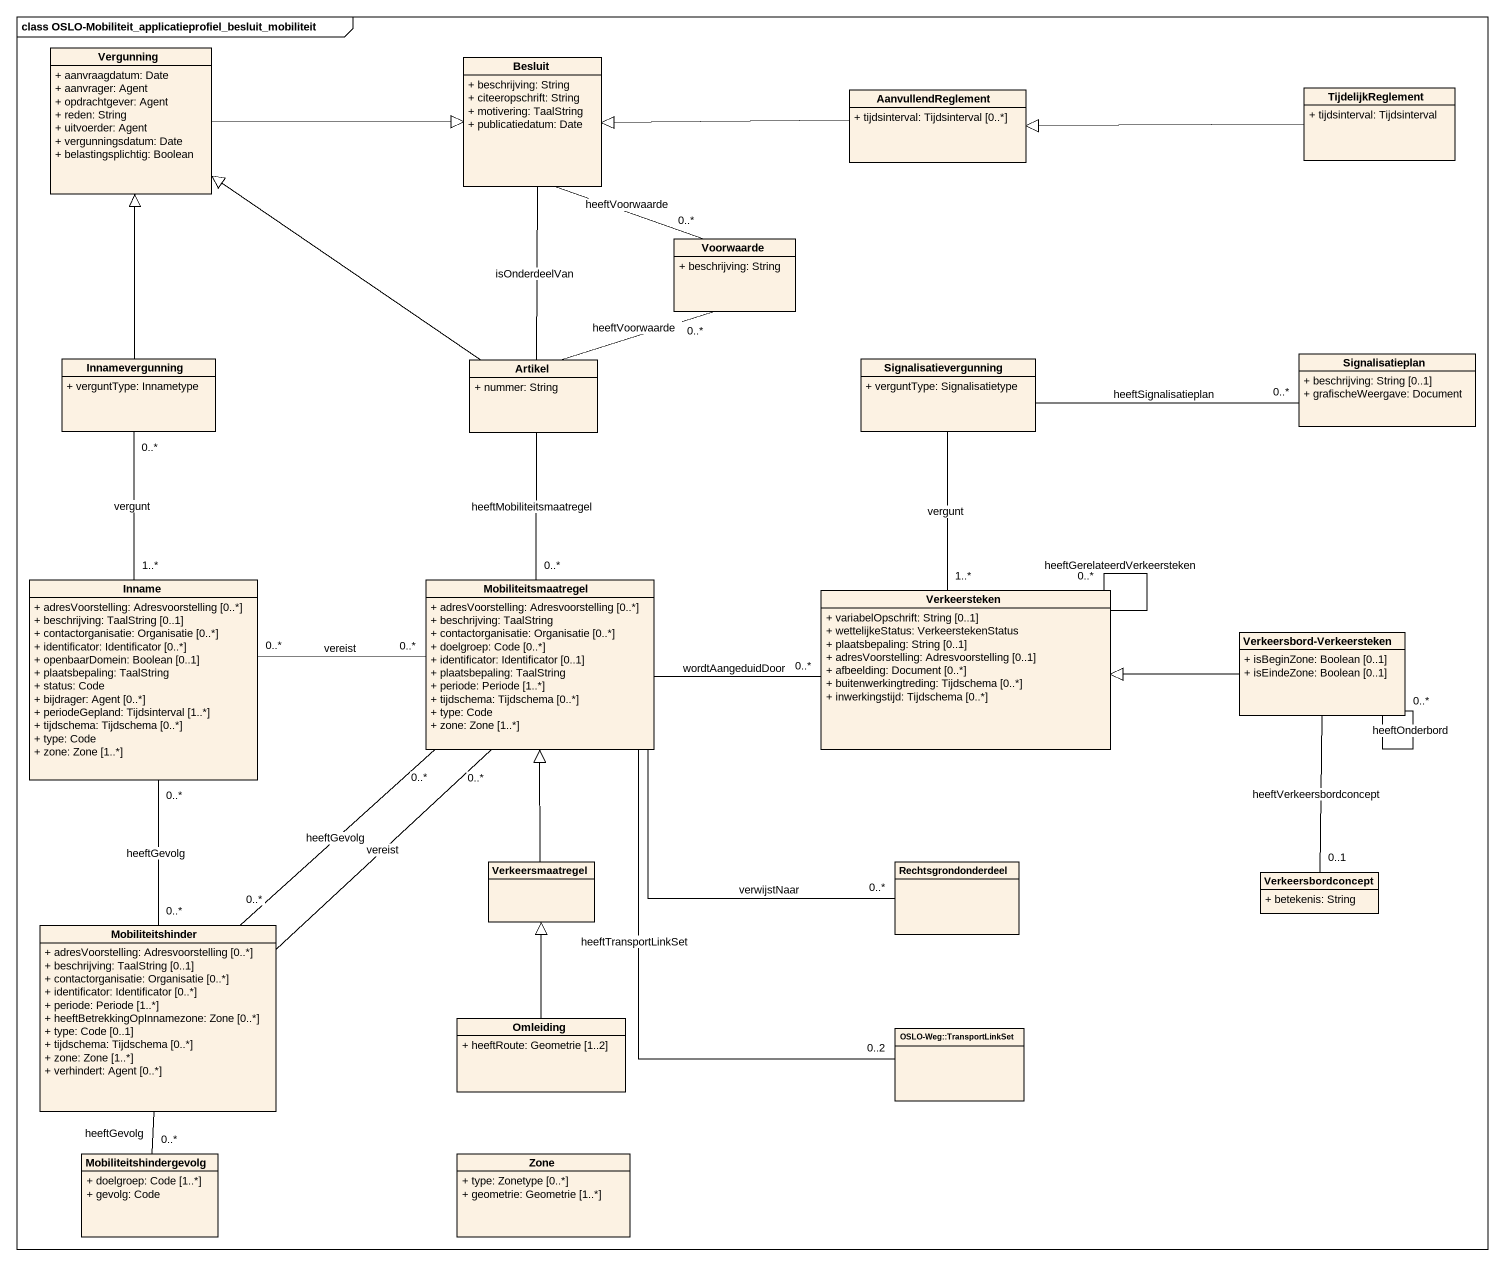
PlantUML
@startuml
mainframe class OSLO-Mobiliteit_applicatieprofiel_besluit_mobiliteit
hide circle
hide empty members
skinparam classAttributeIconSize 0
class Vergunning {
  + aanvraagdatum: Date
  + aanvrager: Agent
  + opdrachtgever: Agent
  + reden: String
  + uitvoerder: Agent
  + vergunningsdatum: Date
  + belastingsplichtig: Boolean
}
class Besluit {
  + beschrijving: String
  + citeeropschrift: String
  + motivering: TaalString
  + publicatiedatum: Date
}
class AanvullendReglement {
  + tijdsinterval: Tijdsinterval [0..*]
}
class TijdelijkReglement {
  + tijdsinterval: Tijdsinterval
}
class Voorwaarde {
  + beschrijving: String
}
class Innamevergunning {
  + verguntType: Innametype
}
class Artikel {
  + nummer: String
}
class Signalisatievergunning {
  + verguntType: Signalisatietype
}
class Signalisatieplan {
  + beschrijving: String [0..1]
  + grafischeWeergave: Document
}
class Inname {
  + adresVoorstelling: Adresvoorstelling [0..*]
  + beschrijving: TaalString [0..1]
  + contactorganisatie: Organisatie [0..*]
  + identificator: Identificator [0..*]
  + openbaarDomein: Boolean [0..1]
  + plaatsbepaling: TaalString
  + status: Code
  + bijdrager: Agent [0..*]
  + periodeGepland: Tijdsinterval [1..*]
  + tijdschema: Tijdschema [0..*]
  + type: Code
  + zone: Zone [1..*]
}
class Mobiliteitsmaatregel {
  + adresVoorstelling: Adresvoorstelling [0..*]
  + beschrijving: TaalString
  + contactorganisatie: Organisatie [0..*]
  + doelgroep: Code [0..*]
  + identificator: Identificator [0..1]
  + plaatsbepaling: TaalString
  + periode: Periode [1..*]
  + tijdschema: Tijdschema [0..*]
  + type: Code
  + zone: Zone [1..*]
}
class Verkeersteken {
  + variabelOpschrift: String [0..1]
  + wettelijkeStatus: VerkeerstekenStatus
  + plaatsbepaling: String [0..1]
  + adresVoorstelling: Adresvoorstelling [0..1]
  + afbeelding: Document [0..*]
  + buitenwerkingtreding: Tijdschema [0..*]
  + inwerkingstijd: Tijdschema [0..*]
}
class "Verkeersbord-Verkeersteken" as Verkeersbord_Verkeersteken {
  + isBeginZone: Boolean [0..1]
  + isEindeZone: Boolean [0..1]
}
class Verkeersmaatregel
class Rechtsgrondonderdeel
class Verkeersbordconcept {
  + betekenis: String
}
class Mobiliteitshinder {
  + adresVoorstelling: Adresvoorstelling [0..*]
  + beschrijving: TaalString [0..1]
  + contactorganisatie: Organisatie [0..*]
  + identificator: Identificator [0..*]
  + periode: Periode [1..*]
  + heeftBetrekkingOpInnamezone: Zone [0..*]
  + type: Code [0..1]
  + tijdschema: Tijdschema [0..*]
  + zone: Zone [1..*]
  + verhindert: Agent [0..*]
}
class Omleiding {
  + heeftRoute: Geometrie [1..2]
}
class "OSLO-Weg::TransportLinkSet" as OSLO_Weg_TransportLinkSet
class Mobiliteitshindergevolg {
  + doelgroep: Code [1..*]
  + gevolg: Code
}
class Zone {
  + type: Zonetype [0..*]
  + geometrie: Geometrie [1..*]
}
Vergunning -right-|> Besluit
Besluit -- "0..*" Voorwaarde : heeftVoorwaarde
AanvullendReglement -left-|> Besluit
TijdelijkReglement -left-|> AanvullendReglement
Innamevergunning -up-|> Vergunning
Innamevergunning "0..*" -- "1..*" Inname : vergunt
Artikel -up-|> Vergunning
Artikel -up- Besluit : isOnderdeelVan
Artikel -up- "0..*" Voorwaarde : heeftVoorwaarde
Artikel -- "0..*" Mobiliteitsmaatregel : heeftMobiliteitsmaatregel
Signalisatievergunning -right- "0..*" Signalisatieplan : heeftSignalisatieplan
Signalisatievergunning -- "1..*" Verkeersteken : vergunt
Inname "0..*" -right- "0..*" Mobiliteitsmaatregel : vereist
Inname "0..*" -- "0..*" Mobiliteitshinder : heeftGevolg
Mobiliteitsmaatregel -right- "0..*" Verkeersteken : wordtAangeduidDoor
Mobiliteitsmaatregel -right- "0..*" Rechtsgrondonderdeel : verwijstNaar
Mobiliteitsmaatregel "0..*" -- "0..*" Mobiliteitshinder : heeftGevolg
Mobiliteitsmaatregel -- "0..2" OSLO_Weg_TransportLinkSet : heeftTransportLinkSet
Verkeersteken -- "0..*" Verkeersteken : heeftGerelateerdVerkeersteken
Verkeersbord_Verkeersteken -left-|> Verkeersteken
Verkeersbord_Verkeersteken -- "0..*" Verkeersbord_Verkeersteken : heeftOnderbord
Verkeersbord_Verkeersteken -- "0..1" Verkeersbordconcept : heeftVerkeersbordconcept
Verkeersmaatregel -up-|> Mobiliteitsmaatregel
Mobiliteitshinder -up- "0..*" Mobiliteitsmaatregel : vereist
Mobiliteitshinder -- "0..*" Mobiliteitshindergevolg : heeftGevolg
Omleiding -up-|> Verkeersmaatregel
@enduml
